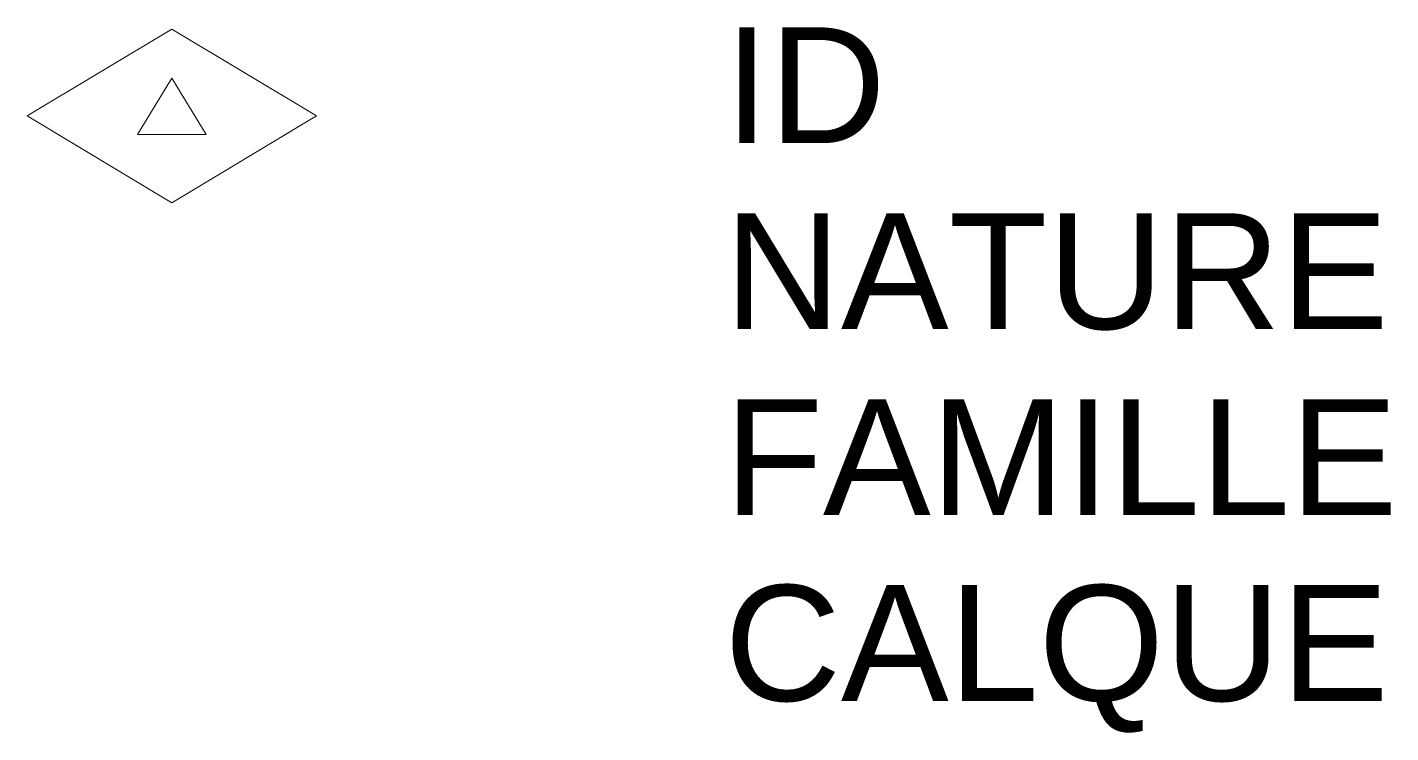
# Model space of a CAD drawing. Header units: metres. Extents: x 3184.8 to 3187.16, y 1834.49 to 1835.71.
import ezdxf

# ---------------------------------------------------------------- set-up
doc = ezdxf.new("R2010")
doc.units = ezdxf.units.M
doc.linetypes.add('Socle_Continu', pattern=[2.5, 2.5, 0])
doc.layers.add('SIGNV_SCT', color=20, linetype='Socle_Continu', lineweight=13)
doc.styles.get("Standard").update_dxf_attribs({"font": 'arial.ttf'})

msp = doc.modelspace()

# ---------------------------------------------------------------- linework, layer by layer
at = {"layer": 'SIGNV_SCT', "linetype": 'Socle_Continu', "flags": 128}
for points in [[(3185.0492, 1835.7095), (3185.2992, 1835.5595), (3185.0492, 1835.4095), (3184.7992, 1835.5595)], [(3184.9898, 1835.5271), (3185.0493, 1835.6244), (3185.1087, 1835.5271)]]:
    msp.add_lwpolyline(points, close=True, dxfattribs=at)

# ---------------------------------------------------------------- texts
at = {"layer": 'SIGNV_SCT', "linetype": 'Socle_Continu', "flags": 9}
for tag, p, s in [('ID', (3186.0045, 1835.5125), 'HP_0601'), ('NATURE', (3186.0045, 1835.1912), 'Boîte de jonction'), ('FAMILLE', (3186.0045, 1834.8699), 'Signalisation verticale'), ('CALQUE', (3186.0045, 1834.5487), 'SIGNV_SCT')]:
    msp.add_attdef(tag, p, s, height=0.2, dxfattribs=at)

doc.saveas('drawing.dxf')
